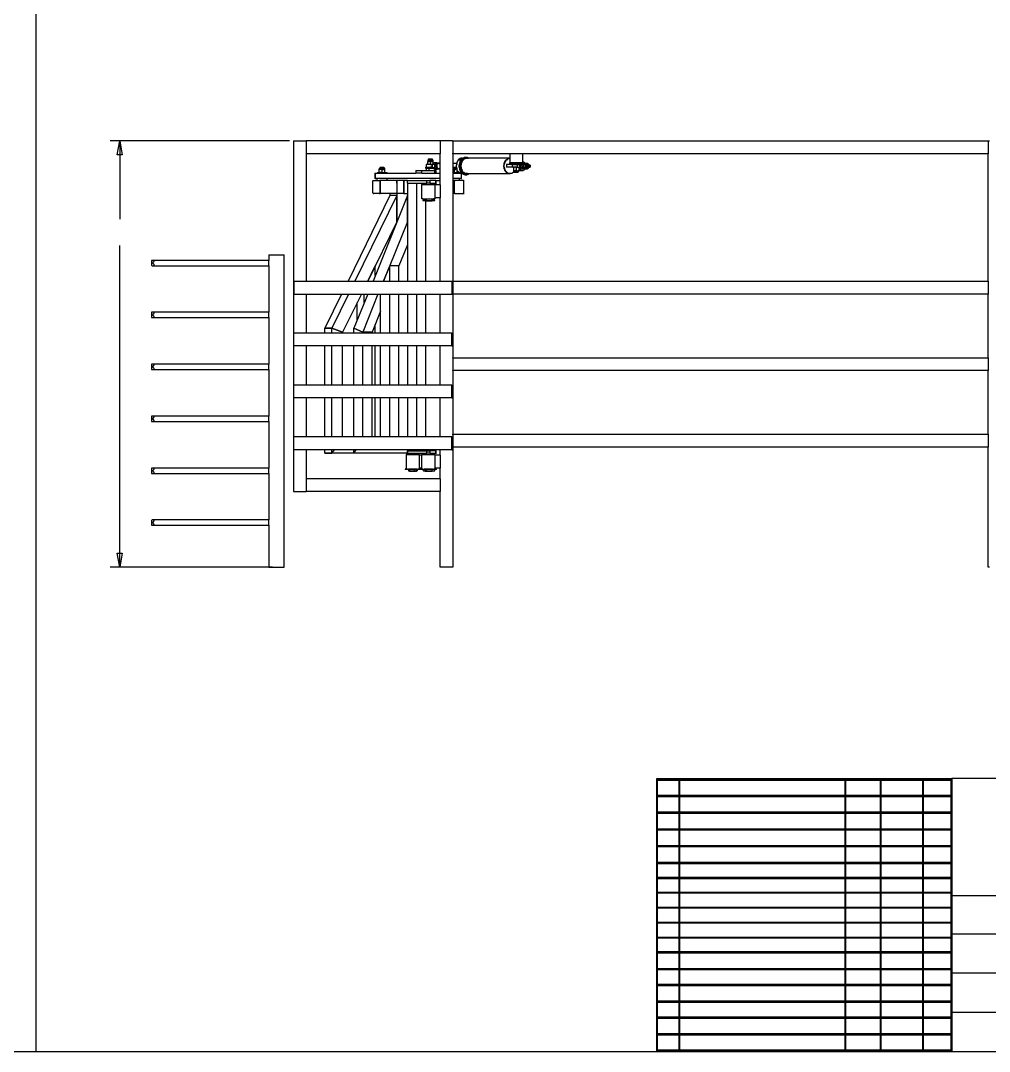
# Model space of a CAD drawing. Extents: x 41 to 1544, y 35 to 1189.
# Drawn here: x 785.4 to 1219.7, y 35 to 497.3 of the extents above; entities that cross this region are included whole.
import ezdxf

# ---------------------------------------------------------------- set-up
doc = ezdxf.new("R2010")
doc.units = 0
doc.layers.add('2345-64C-02_Sort_layout', color=7, linetype='CONTINUOUS')

msp = doc.modelspace()

# ---------------------------------------------------------------- linework, layer by layer
at = {"layer": '2345-64C-02_Sort_layout', "color": 7}
for points in [[(792.24, 1188.72), (792.24, 35.04)], [(906, 443.28), (825.6, 443.28)], [(829.92, 443.28), (830.88, 437.04), (828.72, 437.04), (829.92, 443.28)], [(829.92, 443.28), (829.92, 408.24)], [(907.68, 443.28), (907.68, 286.08)], [(907.68, 443.28), (913.44, 443.28), (913.44, 380.4)], [(973.44, 443.28), (913.44, 443.28)], [(973.44, 443.28), (973.44, 437.52), (913.44, 437.52)], [(973.44, 443.28), (973.68, 443.28)], [(978.96, 443.28), (973.68, 443.28)], [(978.96, 443.28), (979.2, 443.28)], [(979.2, 443.04), (979.2, 443.28), (1219.2, 443.28), (1219.2, 443.04)], [(979.2, 443.04), (979.2, 437.76)], [(1219.2, 443.28), (1219.6799, 443.28)], [(1219.2, 443.04), (1219.2, 437.76)], [(968.16, 434.64), (967.92, 434.64), (967.92, 434.16)], [(968.16, 435.12), (968.16, 434.64)], [(968.4, 435.12), (968.16, 435.12)], [(970.08, 435.12), (968.16, 435.12)], [(970.08, 434.64), (968.16, 434.64)], [(968.4, 435.12), (969.84, 435.12)], [(970.08, 435.12), (969.84, 435.12)], [(970.08, 434.64), (970.08, 435.12)], [(970.32, 434.16), (970.32, 434.64), (970.08, 434.64)], [(973.44, 423.6), (973.44, 437.52)], [(1004.64, 437.52), (979.2, 437.52), (979.2, 437.76)], [(979.2, 437.52), (979.2, 380.4)], [(983.28, 435.6), (982.8, 435.6), (982.56, 435.36), (982.32, 435.36), (982.08, 435.12), (981.84, 435.12), (981.6, 434.88), (981.6, 434.64), (981.12, 434.16), (981.12, 433.92), (980.88, 433.44), (980.88, 432.96), (980.64, 432.48), (980.64, 431.52), (980.88, 431.28), (980.88, 431.04)], [(983.28, 434.4), (982.8, 434.4), (982.56, 434.64), (982.8, 434.64), (982.56, 434.64), (982.56, 434.88), (982.32, 434.88), (982.56, 434.88), (982.56, 435.12)], [(982.56, 434.88), (982.32, 434.88)], [(982.56, 434.4), (982.32, 434.88)], [(982.56, 434.64), (982.32, 434.64), (982.32, 434.88)], [(982.32, 434.88), (982.56, 434.88)], [(986.4, 428.64), (986.4, 428.4), (985.92, 428.4), (985.68, 428.16), (985.2, 428.16), (984.96, 428.4), (984.48, 428.4), (983.28, 429.6), (983.28, 429.84), (983.04, 430.08), (983.04, 430.32), (982.8, 430.56), (982.8, 431.28), (982.56, 431.76), (982.56, 432.48), (982.8, 432.72), (982.8, 433.44), (983.04, 433.68), (983.04, 433.92), (983.28, 434.4), (983.28, 434.64), (984, 435.36), (984.24, 435.36), (984.48, 435.6), (984.72, 435.6), (984.96, 435.84), (985.44, 435.84), (985.2, 435.84), (984.96, 435.6), (984.48, 435.6), (983.7599, 434.88), (983.52, 434.88), (983.52, 434.4), (983.04, 433.92), (983.04, 433.68), (982.8, 433.44), (982.8, 431.04), (983.04, 430.56), (983.04, 430.32), (983.28, 430.08), (983.28, 429.6), (984, 428.88), (984, 428.88), (984.24, 428.64), (984.48, 428.64), (984.72, 428.4), (986.16, 428.4), (986.4, 428.64)], [(983.04, 435.36), (982.8, 435.36), (982.8, 435.12), (982.56, 435.12)], [(985.68, 428.64), (984.48, 428.64), (984.48, 428.88), (984.24, 429.12), (984, 429.12), (983.52, 429.6), (983.52, 429.84), (983.28, 430.08), (983.28, 430.56), (983.04, 430.8), (983.04, 431.52), (982.8, 431.76), (982.8, 432.48), (983.04, 432.72), (983.04, 433.44), (983.28, 433.68), (983.28, 433.92), (983.52, 434.4), (983.7599, 434.64), (983.7599, 434.88), (984, 434.88), (984.48, 435.36), (984.72, 435.36), (984.96, 435.6), (985.44, 435.6)], [(983.04, 435.36), (983.28, 435.36), (983.28, 435.12), (983.28, 434.88), (983.04, 434.88), (982.8, 434.64)], [(982.8, 434.64), (983.04, 434.64), (983.04, 434.88)], [(983.28, 435.36), (983.04, 435.36)], [(983.04, 434.88), (983.28, 435.12), (983.28, 435.12), (983.52, 435.12)], [(983.28, 434.4), (983.04, 434.88)], [(984.72, 435.84), (984.24, 435.84), (984, 435.6), (983.7599, 435.6), (983.52, 435.36), (983.28, 435.36)], [(983.52, 435.6), (983.28, 435.6)], [(983.28, 435.36), (983.28, 435.36), (983.52, 435.12)], [(983.28, 435.36), (983.28, 435.36)], [(983.52, 434.88), (983.28, 434.4)], [(983.52, 434.88), (983.52, 435.12)], [(985.44, 435.84), (984.72, 435.84)], [(1004.64, 435.6), (985.2, 435.6)], [(985.44, 435.84), (985.92, 435.84), (986.16, 435.6), (986.4, 435.6)], [(986.4, 435.6), (986.16, 435.6), (985.92, 435.6), (985.68, 435.84), (985.44, 435.84)], [(985.44, 435.6), (985.68, 435.6)], [(1004.64, 428.64), (1003.68, 428.64), (1003.68, 428.88), (1003.44, 429.12), (1003.2, 429.12), (1002.72, 429.6), (1002.72, 429.84), (1002.48, 430.08), (1002.48, 430.56), (1002.24, 430.8), (1002.24, 431.52), (1002, 431.76), (1002, 432.24), (1002.24, 432.48), (1002.24, 433.44), (1002.48, 433.68), (1002.48, 433.92), (1002.72, 434.4), (1002.96, 434.64), (1002.96, 434.88), (1003.2, 434.88), (1003.44, 435.12), (1003.68, 435.36), (1004.16, 435.36), (1004.4, 435.6), (1004.64, 435.6)], [(1004.64, 428.64), (1003.68, 428.64), (1003.68, 428.88), (1003.44, 429.12), (1003.2, 429.12), (1002.72, 429.6), (1002.72, 429.84), (1002.48, 430.08), (1002.48, 430.56), (1002.24, 430.8), (1002.24, 431.52), (1002, 431.76), (1002, 432.24), (1002.24, 432.48), (1002.24, 433.44), (1002.48, 433.68), (1002.48, 433.92), (1002.72, 434.4), (1002.96, 434.64), (1002.96, 434.88), (1003.2, 434.88), (1003.44, 435.12), (1003.68, 435.36), (1004.16, 435.36), (1004.4, 435.6), (1004.64, 435.6)], [(1006.56, 429.6), (1006.56, 429.36), (1006.32, 429.12), (1006.08, 429.12), (1005.6, 428.64), (1003.92, 428.64), (1002.72, 429.84), (1002.72, 430.08), (1002.48, 430.56), (1002.48, 431.04), (1002.24, 431.52), (1002.24, 432.72), (1002.48, 433.2), (1002.48, 433.68), (1002.72, 433.92), (1002.96, 434.4), (1002.96, 434.64), (1003.2, 434.88), (1003.44, 434.88), (1003.92, 435.36), (1004.4, 435.36), (1004.64, 435.6)], [(1004.64, 437.52), (1004.64, 433.44)], [(1010.4, 437.52), (1004.64, 437.52)], [(1010.4, 437.52), (1010.4, 433.44), (1004.64, 433.44)], [(1219.2, 437.52), (1010.4, 437.52)], [(1219.2, 437.76), (1219.2, 437.52)], [(1219.2, 380.4), (1219.2, 437.52)], [(946.56, 431.04), (946.32, 431.04), (946.08, 430.8)], [(946.8, 430.8), (946.56, 430.56), (946.08, 430.56)], [(946.08, 430.8), (946.8, 430.8)], [(946.08, 430.56), (946.08, 430.56), (946.08, 430.8)], [(947.52, 429.36), (947.28, 429.12), (946.8, 429.12), (946.56, 429.12), (946.08, 429.36), (946.08, 430.56)], [(946.8, 431.52), (946.56, 431.28)], [(946.56, 431.28), (946.56, 431.04)], [(946.8, 431.28), (946.56, 431.28)], [(948.24, 431.04), (946.56, 431.04)], [(946.8, 431.52), (948.24, 431.52)], [(948.24, 431.28), (946.8, 431.28)], [(947.52, 430.56), (947.28, 430.56), (946.8, 430.56), (946.8, 430.8)], [(948, 430.8), (946.8, 430.8)], [(947.52, 429.36), (947.52, 430.56), (947.7599, 430.56), (948, 430.56), (948, 430.8)], [(948, 430.8), (948.48, 430.56), (948.72, 430.56)], [(948.72, 430.8), (948, 430.8)], [(948.24, 431.28), (948.24, 431.52)], [(948.24, 431.04), (948.24, 431.28)], [(948.72, 430.8), (948.72, 431.04), (948.24, 431.04)], [(948.72, 430.56), (948.72, 430.8)], [(948.72, 429.36), (948.72, 430.56)], [(962.64, 430.08), (962.64, 428.88)], [(962.64, 430.08), (965.28, 430.08)], [(965.28, 428.88), (965.28, 430.08), (971.04, 430.08)], [(966.96, 431.52), (966.96, 431.04)], [(966.96, 431.52), (969.12, 431.52)], [(966.96, 431.04), (970.32, 431.04)], [(967.2, 432.72), (967.2, 431.52)], [(969.84, 432.72), (967.2, 432.72)], [(967.2, 432.72), (967.2, 432.72)], [(967.2, 431.04), (967.2, 430.08)], [(968.4, 434.16), (968.16, 434.16), (967.92, 433.92)], [(967.92, 434.16), (968.4, 434.16)], [(967.92, 433.92), (967.92, 434.16)], [(969.12, 432.72), (968.88, 432.72), (968.64, 432.72), (968.4, 432.72), (968.16, 432.72), (967.92, 432.72), (967.92, 433.92)], [(969.12, 433.92), (968.88, 434.16), (968.64, 434.16), (968.4, 434.16)], [(969.84, 434.16), (968.4, 434.16)], [(968.4, 431.04), (968.4, 430.08)], [(969.12, 432.72), (969.12, 433.92), (969.36, 434.16), (969.6, 434.16), (969.84, 434.16)], [(969.12, 432.72), (969.36, 432.72), (969.6, 432.72), (969.84, 432.72)], [(969.84, 431.52), (969.12, 431.52)], [(969.84, 434.16), (970.08, 434.16), (970.32, 433.92)], [(970.32, 434.16), (969.84, 434.16)], [(969.84, 431.52), (969.84, 432.72)], [(969.84, 432.72), (970.08, 432.72)], [(969.84, 432.72), (970.08, 432.72)], [(969.84, 431.52), (970.08, 431.52)], [(971.28, 433.2), (971.28, 432.96), (970.8, 432.72), (970.08, 432.72)], [(970.56, 433.2), (970.32, 432.96), (970.08, 432.72)], [(970.08, 432), (970.08, 432), (970.08, 432.24), (970.08, 432.72)], [(970.08, 431.28), (970.08, 431.52), (970.08, 431.76), (970.08, 432)], [(970.56, 430.8), (970.32, 431.04), (970.08, 431.28)], [(970.8, 431.28), (970.08, 431.28)], [(970.32, 433.92), (970.32, 434.16)], [(970.32, 433.2), (970.32, 433.92)], [(971.04, 433.44), (970.8, 433.44), (970.56, 433.2)], [(971.76, 430.56), (971.04, 430.56), (970.8, 430.8), (970.56, 430.8)], [(971.04, 432), (971.04, 432.24), (971.04, 432.72), (970.8, 432.72)], [(970.8, 431.28), (971.04, 431.52), (971.04, 431.76), (971.04, 432)], [(971.28, 431.04), (971.28, 431.04), (970.8, 431.28)], [(971.76, 433.44), (971.04, 433.44)], [(971.04, 432.48), (971.28, 432.72), (971.28, 432.96)], [(971.52, 432), (971.04, 432), (971.04, 432.24), (971.04, 432.72), (971.28, 432.72)], [(971.28, 431.04), (971.28, 431.28), (971.04, 431.52), (971.04, 432)], [(971.04, 432), (971.04, 431.76), (971.04, 431.52), (971.28, 431.28)], [(971.04, 430.56), (971.04, 430.08)], [(971.04, 428.88), (971.04, 430.08)], [(971.04, 430.08), (971.52, 430.08)], [(971.28, 432.72), (971.28, 432.96), (971.52, 433.44)], [(971.28, 431.28), (971.28, 431.04), (971.52, 430.8)], [(972, 433.44), (971.52, 433.44)], [(971.52, 432), (971.7599, 432.24), (971.7599, 432.72), (972, 432.72)], [(971.52, 432), (971.7599, 431.76), (971.7599, 431.52), (972, 431.28)], [(972, 431.28), (972, 431.04), (972, 430.8), (971.52, 430.8)], [(971.52, 430.08), (971.52, 428.88)], [(971.76, 433.44), (971.7599, 433.44)], [(972, 431.28), (971.7599, 431.52), (971.7599, 432.48), (972, 432.72)], [(971.76, 430.56), (971.7599, 430.8)], [(971.76, 433.44), (972.24, 433.44)], [(971.76, 430.56), (972.24, 430.8)], [(972, 432.72), (972, 432.96), (972, 433.44)], [(972, 432.72), (972, 432.96), (972.24, 433.2), (972.48, 433.2), (972.48, 433.44), (972.72, 433.44), (972.96, 433.2), (973.2, 433.2)], [(972, 433.44), (972.24, 433.44), (972.48, 433.44), (972.72, 433.44)], [(972.96, 433.2), (972.96, 433.2), (972.72, 433.2), (972.48, 433.2), (972, 432.72), (972, 431.52), (972.24, 431.28), (972.24, 431.04), (972.48, 431.04), (972.72, 430.8)], [(973.2, 430.8), (972.96, 430.8), (972.72, 430.8), (972.24, 430.8), (972.24, 431.04), (972, 431.04), (972, 431.28)], [(972, 430.8), (972.24, 430.8), (972.48, 430.8), (972.72, 430.8)], [(972.72, 433.44), (972.96, 433.44), (973.2, 433.44)], [(972.72, 433.2), (973.2, 433.2)], [(973.2, 430.8), (972.72, 430.8), (972.96, 430.8)], [(972.72, 430.8), (972.96, 430.8), (973.2, 430.8)], [(973.2, 433.2), (973.2, 433.44)], [(973.44, 433.2), (973.2, 433.2)], [(973.2, 430.8), (973.44, 430.8)], [(973.2, 430.8), (973.44, 430.8)], [(980.88, 433.2), (979.2, 433.2)], [(979.2, 431.52), (980.64, 431.52)], [(980.64, 431.28), (979.2, 431.28)], [(980.64, 431.04), (979.2, 431.04)], [(980.64, 430.8), (979.2, 430.8)], [(979.92, 430.56), (979.68, 430.56), (979.2, 430.56)], [(979.92, 429.36), (979.92, 430.56), (980.16, 430.56), (980.4, 430.56), (980.64, 430.8)], [(980.64, 431.04), (980.64, 431.28), (980.64, 431.52)], [(981.12, 430.8), (981.12, 431.04), (980.64, 431.04)], [(980.64, 430.8), (980.88, 430.56), (981.12, 430.56)], [(981.12, 430.8), (980.64, 430.8)], [(981.12, 430.56), (981.12, 430.8)], [(981.12, 429.36), (981.12, 430.56)], [(981.12, 430.08), (981.6, 429.6), (981.6, 429.36), (981.84, 429.12)], [(982.56, 434.4), (982.32, 433.92), (982.32, 433.68), (982.08, 433.44), (982.08, 432.72), (981.84, 432.48), (981.84, 431.76), (982.08, 431.28), (982.08, 430.56), (982.32, 430.32), (982.32, 430.08), (982.56, 429.84), (982.56, 429.6)], [(982.56, 434.4), (982.8, 434.4)], [(1003.2, 432.72), (1003.2, 431.52)], [(1005.84, 432.72), (1003.2, 432.72)], [(1005.84, 431.52), (1003.2, 431.52)], [(1004.64, 432.96), (1004.64, 433.44)], [(1010.4, 433.44), (1004.64, 433.44)], [(1010.4, 432.96), (1004.64, 432.96)], [(1005.36, 432.96), (1005.36, 432.72)], [(1005.84, 431.52), (1005.84, 432.72), (1006.08, 432.72)], [(1008, 431.52), (1005.84, 431.52)], [(1006.08, 432.72), (1009.68, 432.72)], [(1006.8, 431.52), (1006.56, 431.52), (1006.32, 431.28)], [(1006.32, 431.28), (1006.32, 431.52)], [(1006.32, 431.28), (1006.32, 430.08)], [(1006.8, 429.84), (1006.56, 430.08), (1006.32, 430.08)], [(1006.32, 430.08), (1006.32, 429.84)], [(1007.52, 431.28), (1007.28, 431.28), (1007.04, 431.52), (1006.8, 431.52)], [(1007.52, 431.28), (1007.52, 430.08), (1007.28, 430.08), (1007.04, 429.84), (1006.8, 429.84)], [(1007.52, 431.28), (1007.7599, 431.28), (1008, 431.52), (1008.24, 431.52)], [(1007.52, 430.08), (1007.7599, 430.08), (1008, 429.84), (1008.24, 429.84)], [(1008, 432.72), (1008, 431.52)], [(1008, 431.52), (1009.2, 431.52)], [(1008.24, 431.52), (1008.48, 431.52), (1008.72, 431.28), (1008.72, 430.08)], [(1008.24, 429.84), (1008.48, 430.08), (1008.72, 430.08)], [(1008.72, 431.52), (1008.96, 431.52)], [(1008.72, 431.28), (1008.72, 431.52)], [(1008.72, 431.04), (1008.96, 431.04)], [(1008.72, 430.56), (1009.68, 430.56)], [(1008.72, 430.08), (1009.68, 430.08)], [(1008.72, 430.08), (1008.72, 429.84)], [(1009.44, 431.76), (1009.44, 431.52), (1009.2, 431.52), (1009.2, 431.28), (1008.96, 431.28), (1008.96, 431.04)], [(1008.96, 431.04), (1009.2, 431.04)], [(1009.2, 431.52), (1009.2, 432.72)], [(1009.2, 432.72), (1009.2, 431.52), (1009.44, 431.52)], [(1009.2, 432.72), (1009.44, 432.48), (1009.44, 432.24)], [(1010.16, 431.04), (1009.2, 431.04)], [(1009.2, 431.04), (1009.44, 430.8), (1009.44, 430.56), (1009.68, 430.56)], [(1009.44, 430.08), (1009.2, 430.08)], [(1009.44, 431.76), (1009.44, 432.24)], [(1009.68, 430.56), (1009.44, 430.56), (1009.68, 430.32), (1009.68, 430.08), (1009.92, 430.08), (1009.92, 430.32)], [(1009.44, 430.08), (1010.4, 430.08)], [(1009.68, 432.72), (1009.68, 432.96)], [(1009.92, 430.32), (1010.16, 430.32), (1010.4, 430.08), (1010.64, 430.08), (1010.88, 430.32), (1011.12, 430.32), (1011.12, 430.56), (1011.36, 430.56), (1011.36, 430.8), (1011.6, 430.8)], [(1011.36, 433.2), (1010.64, 432.72), (1010.16, 432.72)], [(1010.16, 432.72), (1010.16, 432.96)], [(1010.16, 432.24), (1010.16, 432.72)], [(1010.16, 432.24), (1010.16, 431.76)], [(1010.16, 431.52), (1010.16, 431.76)], [(1010.16, 431.04), (1010.16, 431.52)], [(1010.16, 431.52), (1010.64, 431.52)], [(1011.36, 430.8), (1010.4, 430.8), (1010.16, 431.04)], [(1010.4, 433.92), (1010.88, 433.92), (1011.36, 433.44), (1011.36, 433.2), (1011.6, 433.2)], [(1010.4, 432.96), (1010.4, 433.44)], [(1011.36, 433.2), (1010.4, 433.2)], [(1010.64, 432.72), (1010.64, 431.52)], [(1010.64, 431.52), (1011.36, 430.8)], [(1011.84, 433.2), (1011.36, 433.2), (1011.12, 432.96), (1011.12, 432.72), (1010.88, 432.48), (1010.88, 431.52), (1011.12, 431.52), (1011.12, 431.04), (1011.36, 431.04), (1011.6, 430.8), (1011.84, 430.8)], [(1011.36, 433.2), (1011.6, 433.2)], [(1011.36, 430.8), (1011.36, 431.04)], [(1013.04, 432.96), (1012.8, 433.2), (1012.08, 433.2), (1012.08, 432.96), (1011.84, 432.96), (1011.84, 432.72), (1011.6, 432.48), (1011.6, 431.52), (1011.84, 431.52), (1011.84, 431.28), (1012.08, 431.04), (1012.32, 431.04), (1012.32, 430.8), (1012.56, 430.8), (1012.8, 431.04), (1013.04, 431.04), (1013.04, 431.28)], [(1012.56, 433.2), (1011.84, 433.2)], [(1012.08, 432.96), (1011.84, 432)], [(1011.84, 432), (1012.08, 431.28)], [(1012.08, 432), (1011.84, 432)], [(1011.84, 430.8), (1012.56, 430.8)], [(1012.32, 432.96), (1012.08, 432)], [(1012.32, 432.96), (1012.08, 432.96)], [(1012.8, 432.72), (1012.32, 432.72), (1012.32, 432.48), (1012.08, 432.24), (1012.08, 431.76), (1012.32, 431.76), (1012.32, 431.52), (1012.56, 431.28), (1012.8, 431.28)], [(1012.08, 432), (1012.32, 431.28)], [(1012.32, 431.28), (1012.08, 431.28)], [(1012.32, 432.96), (1013.04, 432.96)], [(1013.28, 432.48), (1013.28, 432.72), (1012.56, 432.72), (1012.56, 432.48), (1012.32, 432.24), (1012.32, 431.76), (1012.56, 431.76), (1012.56, 431.52), (1012.8, 431.28), (1013.28, 431.28), (1013.28, 431.52)], [(1013.28, 431.28), (1013.04, 431.28), (1012.32, 431.28)], [(1013.04, 432.72), (1012.8, 432.72)], [(1013.04, 431.76), (1012.8, 431.76), (1012.8, 432.48), (1013.04, 432.48)], [(1012.8, 431.28), (1013.04, 431.28)], [(1013.28, 432.72), (1013.04, 432.96)], [(1013.04, 432.48), (1013.28, 432.48)], [(1013.52, 432.48), (1013.04, 432.48), (1013.04, 431.76), (1013.28, 431.52), (1013.52, 431.52)], [(1013.04, 431.76), (1013.28, 431.76)], [(1014, 431.76), (1014, 432.24), (1013.7599, 432.48), (1013.28, 432.48), (1013.28, 431.76), (1013.52, 431.52), (1013.7599, 431.52), (1013.7599, 431.76), (1014, 431.76)], [(1013.52, 432.48), (1013.76, 432.48)], [(1013.52, 431.52), (1013.76, 431.52)], [(943.44, 425.52), (943.2, 425.28)], [(943.2, 425.28), (943.2, 420)], [(943.44, 425.52), (946.32, 425.52)], [(943.44, 425.52), (943.68, 425.52)], [(943.44, 425.52), (943.68, 425.52)], [(944.4, 428.88), (944.4, 428.64), (944.16, 428.64)], [(944.16, 428.64), (944.16, 426.72)], [(944.16, 426.72), (944.4, 426.48)], [(944.4, 428.64), (944.4, 428.88), (944.64, 428.88)], [(944.4, 428.88), (944.4, 428.64)], [(944.4, 428.88), (945.36, 428.88)], [(944.4, 428.88), (944.64, 428.88)], [(945.12, 426.48), (944.64, 426.48), (944.4, 426.48), (944.4, 426.72), (944.4, 428.64)], [(944.4, 428.64), (944.4, 426.72)], [(944.4, 426.72), (944.4, 426.48)], [(945.12, 426.48), (944.4, 426.48), (944.64, 426.48)], [(944.64, 428.88), (945.36, 428.88)], [(945.12, 426.48), (945.12, 425.52)], [(945.36, 426.48), (945.12, 426.48)], [(945.36, 429.12), (945.36, 428.88)], [(945.36, 429.12), (949.68, 429.12)], [(945.36, 428.88), (949.68, 428.88)], [(949.68, 426.48), (945.36, 426.48)], [(946.08, 429.36), (946.08, 429.12)], [(946.08, 428.88), (962.64, 428.88)], [(973.44, 426.48), (946.08, 426.48)], [(946.56, 425.28), (946.32, 425.52)], [(946.32, 425.52), (946.56, 425.52)], [(946.32, 425.52), (946.56, 425.52), (946.56, 425.28)], [(946.56, 425.52), (946.32, 425.52)], [(957.12, 425.52), (954, 425.52), (946.56, 425.52)], [(946.56, 425.52), (946.56, 419.76)], [(946.56, 420), (946.56, 425.28)], [(946.56, 420), (946.56, 425.28)], [(947.52, 429.36), (947.7599, 429.12), (948, 429.12)], [(948, 429.12), (948.48, 429.12), (948.72, 429.36)], [(948.72, 429.36), (948.72, 429.12)], [(949.68, 428.88), (949.68, 429.12)], [(949.68, 425.52), (949.68, 426.48)], [(954, 424.32), (954, 425.52)], [(954, 425.52), (954, 419.76)], [(954, 425.52), (954, 419.76)], [(957.36, 425.52), (957.12, 425.52), (957.12, 425.28)], [(957.12, 425.28), (957.12, 425.52), (957.36, 425.52)], [(957.12, 425.52), (957.12, 419.76)], [(957.12, 425.52), (957.36, 425.52)], [(957.12, 420), (957.12, 425.28)], [(957.12, 420), (957.12, 425.28)], [(958.8, 425.52), (957.36, 425.52)], [(957.36, 425.52), (957.6, 425.52)], [(958.8, 424.32), (958.8, 425.52), (967.44, 425.52)], [(965.28, 428.88), (962.64, 428.88)], [(965.28, 428.88), (971.04, 428.88)], [(965.52, 428.88), (973.44, 428.88)], [(967.44, 424.32), (967.44, 425.52)], [(967.44, 425.52), (968.88, 425.52)], [(968.88, 425.52), (968.88, 424.32)], [(971.52, 424.32), (971.52, 425.52), (968.88, 425.52)], [(971.52, 425.52), (971.52, 424.32)], [(971.52, 425.52), (971.76, 425.52)], [(971.52, 425.52), (973.44, 425.52)], [(979.92, 429.36), (979.68, 429.12), (979.2, 429.12)], [(979.2, 429.12), (982.08, 429.12)], [(979.2, 428.88), (982.8, 428.88)], [(982.8, 426.48), (979.2, 426.48)], [(979.92, 425.52), (979.2, 425.52)], [(979.92, 429.36), (980.16, 429.12), (980.4, 429.12), (980.64, 429.12)], [(980.16, 425.52), (979.92, 425.52), (979.92, 425.28)], [(980.16, 419.76), (979.92, 419.76), (979.92, 420), (979.92, 425.28), (979.92, 425.52), (980.16, 425.52)], [(979.92, 419.76), (979.92, 425.52)], [(980.16, 425.52), (979.92, 425.52)], [(979.92, 420), (979.92, 425.28)], [(983.76, 425.52), (980.16, 425.52)], [(980.64, 429.12), (980.88, 429.12), (981.12, 429.36)], [(981.12, 429.36), (981.12, 429.12)], [(982.08, 428.88), (982.08, 429.12)], [(982.08, 428.88), (982.08, 428.88), (982.32, 428.88)], [(982.08, 425.52), (982.08, 426.48)], [(982.56, 429.6), (982.32, 429.36)], [(982.8, 428.88), (982.56, 428.88), (982.56, 429.12), (982.32, 429.12), (982.32, 429.36), (982.56, 429.36)], [(982.56, 429.36), (982.32, 429.36)], [(982.32, 429.36), (982.32, 429.12)], [(982.32, 429.12), (982.56, 429.12)], [(982.8, 429.84), (982.56, 429.6)], [(982.56, 429.6), (982.8, 429.84)], [(982.56, 429.6), (982.8, 429.36)], [(982.56, 429.6), (982.56, 429.36)], [(982.56, 429.36), (982.8, 429.36), (983.04, 429.36), (983.04, 429.12), (983.28, 429.12)], [(983.28, 429.6), (982.8, 429.84)], [(982.8, 429.36), (983.04, 429.36)], [(983.04, 428.64), (983.04, 428.88), (982.8, 428.88)], [(982.8, 426.48), (983.04, 426.48), (983.04, 426.72)], [(983.28, 429.6), (983.04, 429.36)], [(983.04, 429.36), (983.04, 429.12), (983.28, 429.12)], [(983.04, 426.72), (983.04, 428.64)], [(983.04, 428.64), (983.28, 428.64)], [(983.04, 428.64), (983.28, 428.64)], [(983.28, 428.64), (983.04, 428.64)], [(983.52, 429.12), (983.28, 429.6)], [(983.28, 428.64), (983.28, 429.12)], [(983.28, 429.12), (983.28, 429.12), (983.28, 428.88), (983.52, 428.88)], [(983.28, 428.64), (983.28, 428.88), (983.52, 428.88)], [(983.28, 428.88), (983.7599, 428.4), (984.24, 428.4), (984.48, 428.16), (984.72, 428.16)], [(983.28, 428.64), (983.52, 428.64)], [(983.28, 428.64), (983.28, 428.64)], [(983.52, 429.12), (983.52, 428.88)], [(984, 425.28), (984, 425.52), (983.7599, 425.52)], [(984, 425.52), (983.76, 425.52)], [(984, 425.52), (984.24, 425.52)], [(984, 425.28), (984, 420)], [(984.72, 428.16), (985.44, 428.16)], [(985.2, 428.64), (1004.64, 428.64)], [(1004.64, 428.64), (1004.88, 428.64)], [(1006.32, 429.84), (1006.32, 429.6), (1006.56, 429.6), (1006.56, 429.36)], [(1006.32, 429.84), (1006.8, 429.84)], [(1006.56, 429.36), (1006.8, 429.36)], [(1006.56, 429.36), (1008.48, 429.36)], [(1006.8, 429.84), (1008.24, 429.84)], [(1007.52, 429.36), (1006.8, 429.36)], [(1008.24, 429.36), (1007.52, 429.36)], [(1008.72, 429.84), (1008.24, 429.84)], [(1008.24, 429.36), (1008.48, 429.36)], [(1008.48, 429.36), (1008.48, 429.6), (1008.72, 429.6), (1008.72, 429.84)], [(954, 424.32), (954, 406.8)], [(958.8, 424.32), (967.44, 424.32)], [(958.8, 424.32), (958.8, 380.4)], [(958.8, 424.32), (962.88, 424.32), (962.88, 380.4)], [(965.28, 424.32), (965.28, 423.84)], [(965.76, 417.36), (965.28, 417.36), (965.28, 423.84), (965.7599, 423.84)], [(965.76, 423.84), (970.56, 423.84)], [(968.88, 424.32), (967.44, 424.32)], [(968.88, 424.32), (971.52, 424.32)], [(970.56, 423.84), (971.04, 423.84)], [(971.04, 423.84), (971.04, 424.32)], [(971.04, 424.08), (971.28, 424.08)], [(971.04, 423.84), (971.04, 423.6)], [(971.04, 423.6), (971.04, 417.84)], [(973.44, 423.6), (971.04, 423.6)], [(973.44, 423.6), (973.44, 417.84), (971.04, 417.84)], [(971.28, 423.6), (971.28, 424.08)], [(971.52, 424.32), (971.76, 424.32)], [(950.88, 418.8), (932.16, 380.4)], [(954, 418.8), (935.28, 380.4)], [(943.2, 420), (943.44, 420), (943.44, 419.76)], [(946.32, 419.76), (943.44, 419.76)], [(943.44, 419.76), (943.68, 419.76)], [(943.44, 419.76), (943.68, 419.76)], [(958.8, 407.04), (958.8, 418.8), (943.44, 380.4)], [(946.32, 419.76), (946.32, 420), (946.56, 420), (946.56, 419.76), (946.32, 419.76)], [(946.32, 419.76), (946.56, 419.76)], [(946.32, 419.76), (946.56, 419.76)], [(954, 419.76), (946.56, 419.76)], [(950.88, 419.76), (950.88, 418.8)], [(954, 418.8), (950.88, 418.8)], [(957.12, 419.76), (954, 419.76)], [(954, 407.04), (954, 418.8)], [(957.12, 420), (957.12, 419.76), (957.36, 419.76)], [(957.36, 419.76), (957.12, 419.76), (957.12, 420)], [(957.36, 419.76), (957.12, 419.76)], [(957.36, 419.76), (958.8, 419.76)], [(957.36, 419.76), (957.6, 419.76)], [(966.72, 417.12), (966, 417.12), (966, 416.88), (965.7599, 416.88), (965.7599, 416.64), (966, 416.64)], [(965.76, 417.36), (970.56, 417.36)], [(966, 416.64), (966.72, 416.64), (967.2, 416.64)], [(966.48, 417.12), (966.24, 417.12)], [(966.24, 416.64), (966.48, 416.64)], [(966.72, 417.12), (966.48, 417.12)], [(966.48, 417.12), (966.72, 417.12)], [(966.48, 416.64), (966.72, 416.64)], [(966.48, 416.64), (966.72, 416.64)], [(966.72, 417.36), (966.72, 417.12)], [(967.2, 417.12), (966.72, 417.12)], [(966.72, 417.12), (966.96, 417.12)], [(966.72, 416.64), (966.72, 416.4), (966.96, 416.4)], [(966.72, 416.64), (966.96, 416.64)], [(966.72, 416.4), (969.84, 416.4)], [(969.6, 416.4), (966.72, 416.4)], [(966.96, 417.12), (967.2, 417.12), (967.2, 416.88)], [(967.2, 416.88), (967.2, 416.64), (966.96, 416.64)], [(966.96, 416.4), (966.96, 380.4)], [(967.2, 417.12), (967.44, 417.12)], [(967.2, 416.64), (967.44, 416.64)], [(969.6, 416.4), (969.84, 416.4)], [(969.84, 416.4), (969.84, 417.36)], [(970.8, 417.12), (969.84, 417.12)], [(969.84, 416.64), (970.8, 416.64)], [(971.04, 417.84), (971.04, 417.36), (970.56, 417.36)], [(970.8, 416.64), (971.04, 416.64), (971.04, 416.88), (970.8, 417.12)], [(973.44, 380.4), (973.44, 417.84)], [(979.92, 419.76), (979.2, 419.76)], [(979.92, 420), (979.92, 419.76), (980.16, 419.76)], [(979.92, 419.76), (980.16, 419.76)], [(980.16, 419.76), (983.76, 419.76)], [(983.76, 419.76), (984, 419.76), (984, 420)], [(983.76, 419.76), (984, 419.76)], [(984, 419.76), (984.24, 419.76)], [(954, 407.04), (941.04, 380.4)], [(958.8, 407.04), (948, 380.4)], [(950.88, 400.56), (950.88, 398.88)], [(829.92, 252.24), (829.92, 396.48)], [(958.8, 396.72), (954.96, 387.36)], [(844.08, 387.6), (844.32, 387.36), (844.8, 387.36), (845.04, 387.36), (845.28, 387.6), (845.28, 387.84), (844.8, 388.32), (844.8, 388.56), (844.8, 388.8), (845.04, 389.04), (845.04, 389.28), (845.28, 389.28), (845.28, 389.76), (844.8, 389.76), (844.08, 389.76), (844.08, 389.52)], [(844.08, 389.52), (844.08, 387.6)], [(896.64, 389.76), (844.8, 389.76)], [(896.64, 392.16), (896.64, 389.76)], [(896.64, 392.16), (902.88, 392.16), (903.12, 392.16), (903.6, 392.16)], [(896.64, 387.36), (896.64, 389.76)], [(903.6, 252.24), (903.6, 392.16)], [(844.8, 387.36), (896.64, 387.36)], [(896.64, 387.36), (896.64, 366.48)], [(941.04, 380.4), (944.4, 387.36), (944.64, 387.36)], [(944.4, 383.04), (944.4, 387.36)], [(948, 380.4), (950.88, 387.36)], [(950.88, 380.4), (950.88, 387.36)], [(954.96, 387.36), (950.88, 387.36)], [(954.96, 380.4), (954.96, 387.36)], [(907.92, 380.4), (907.92, 374.64)], [(907.92, 380.4), (978.72, 380.4), (978.72, 374.64)], [(978.72, 380.4), (978.96, 380.4)], [(978.72, 374.64), (978.96, 374.64), (978.96, 380.4)], [(979.2, 380.16), (979.2, 380.4), (1219.2, 380.4), (1219.2, 380.16)], [(979.2, 380.16), (979.2, 374.88)], [(1219.2, 380.16), (1219.2, 374.88)], [(907.92, 374.64), (978.72, 374.64)], [(913.44, 374.64), (913.44, 357.12)], [(929.28, 374.64), (921.84, 359.28)], [(932.4, 374.64), (924.96, 359.28)], [(938.16, 374.64), (929.76, 357.6), (924.96, 359.28)], [(941.04, 374.64), (934.8, 359.28)], [(945.6, 374.64), (938.88, 357.6), (934.8, 359.28)], [(939.36, 370.8), (939.36, 374.64)], [(946.8, 357.12), (946.8, 374.64)], [(950.88, 357.12), (950.88, 374.64)], [(954.96, 357.12), (954.96, 374.64)], [(958.8, 374.64), (958.8, 357.12)], [(962.88, 374.64), (962.88, 357.12)], [(966.96, 374.64), (966.96, 357.12)], [(973.44, 357.12), (973.44, 374.64)], [(1219.2, 374.64), (979.2, 374.64), (979.2, 374.88)], [(979.2, 374.64), (979.2, 346.08)], [(1219.2, 374.88), (1219.2, 374.64)], [(1219.2, 346.08), (1219.2, 374.64)], [(936.24, 363.12), (936.24, 370.8)], [(844.08, 364.32), (844.08, 364.08), (844.8, 364.08), (845.04, 364.08), (845.28, 364.32), (845.28, 364.56), (844.8, 365.04), (844.8, 365.28), (844.8, 365.52), (845.04, 365.76), (845.04, 366), (845.28, 366), (845.28, 366.48), (844.8, 366.48), (844.08, 366.48), (844.08, 366.24)], [(844.08, 366.24), (844.08, 364.32)], [(896.64, 366.48), (844.8, 366.48)], [(896.64, 364.08), (896.64, 366.48)], [(946.8, 366.96), (942.96, 357.6)], [(844.8, 364.08), (896.64, 364.08)], [(896.64, 364.08), (896.64, 343.2)], [(944.4, 357.12), (944.4, 360.96)], [(978.72, 357.12), (907.92, 357.12)], [(978.72, 351.36), (907.92, 351.36), (907.92, 357.12)], [(921.84, 357.12), (921.84, 359.28), (924.96, 359.28)], [(924.96, 359.28), (921.84, 359.28)], [(924.96, 357.12), (924.96, 359.28), (929.76, 357.6)], [(929.76, 357.12), (929.76, 357.6)], [(934.8, 357.12), (934.8, 359.28), (938.88, 357.6)], [(938.88, 357.6), (942.96, 357.6)], [(938.88, 357.12), (938.88, 357.6)], [(942.96, 357.6), (938.88, 357.6)], [(942.96, 357.12), (942.96, 357.6)], [(978.72, 351.36), (978.72, 357.12)], [(978.72, 357.12), (978.96, 357.12)], [(978.72, 351.36), (978.96, 351.36), (978.96, 357.12)], [(913.44, 351.36), (913.44, 333.84)], [(921.84, 333.84), (921.84, 351.36)], [(924.96, 333.84), (924.96, 351.36)], [(929.76, 333.84), (929.76, 351.36)], [(934.8, 333.84), (934.8, 351.36)], [(938.88, 333.84), (938.88, 351.36)], [(942.96, 333.84), (942.96, 351.36)], [(944.4, 333.84), (944.4, 351.36)], [(946.8, 333.84), (946.8, 351.36)], [(950.88, 333.84), (950.88, 351.36)], [(954.96, 333.84), (954.96, 351.36)], [(958.8, 351.36), (958.8, 333.84)], [(962.88, 351.36), (962.88, 333.84)], [(966.96, 351.36), (966.96, 333.84)], [(973.44, 333.84), (973.44, 351.36)], [(844.08, 341.04), (844.08, 340.8), (844.8, 340.8), (845.28, 340.8), (845.28, 341.28), (844.8, 341.76), (844.8, 342), (844.8, 342.24), (845.04, 342.48), (845.04, 342.72), (845.28, 342.72), (845.28, 343.2), (844.8, 343.2), (844.08, 343.2), (844.08, 342.96)], [(844.08, 342.96), (844.08, 341.04)], [(896.64, 343.2), (844.8, 343.2)], [(896.64, 340.8), (896.64, 343.2)], [(979.2, 346.08), (1219.2, 346.08)], [(979.2, 345.84), (979.2, 346.08)], [(979.2, 345.84), (979.2, 340.56)], [(1219.2, 346.08), (1219.2, 345.84)], [(1219.2, 345.84), (1219.2, 340.56)], [(844.8, 340.8), (896.64, 340.8)], [(896.64, 340.8), (896.64, 319.92)], [(1219.2, 340.32), (979.2, 340.32), (979.2, 340.56)], [(979.2, 340.32), (979.2, 311.76)], [(1219.2, 340.56), (1219.2, 340.32)], [(1219.2, 311.76), (1219.2, 340.32)], [(978.72, 328.08), (907.92, 328.08), (907.92, 333.84)], [(978.72, 333.84), (907.92, 333.84)], [(978.72, 328.08), (978.72, 333.84)], [(978.72, 333.84), (978.96, 333.84)], [(978.72, 328.08), (978.96, 328.08), (978.96, 333.84)], [(913.44, 328.08), (913.44, 310.56)], [(921.84, 310.56), (921.84, 328.08)], [(924.96, 310.56), (924.96, 328.08)], [(929.76, 310.56), (929.76, 328.08)], [(934.8, 310.56), (934.8, 328.08)], [(938.88, 310.56), (938.88, 328.08)], [(942.96, 310.56), (942.96, 328.08)], [(944.4, 310.56), (944.4, 328.08)], [(946.8, 310.56), (946.8, 328.08)], [(950.88, 310.56), (950.88, 328.08)], [(954.96, 310.56), (954.96, 328.08)], [(958.8, 328.08), (958.8, 310.56)], [(962.88, 328.08), (962.88, 310.56)], [(966.96, 328.08), (966.96, 310.56)], [(973.44, 310.56), (973.44, 328.08)], [(844.08, 317.76), (844.08, 317.52), (844.8, 317.52), (845.28, 317.52), (845.28, 318), (844.8, 318.48), (844.8, 318.72), (844.8, 318.96), (845.04, 319.2), (845.04, 319.44), (845.28, 319.44), (845.28, 319.92), (844.8, 319.92), (844.08, 319.92), (844.08, 319.68)], [(844.08, 319.68), (844.08, 317.76)], [(896.64, 319.92), (844.8, 319.92)], [(896.64, 317.52), (896.64, 319.92)], [(844.8, 317.52), (896.64, 317.52)], [(896.64, 317.52), (896.64, 296.64)], [(978.72, 304.8), (907.92, 304.8), (907.92, 310.56)], [(978.72, 310.56), (907.92, 310.56)], [(978.72, 304.8), (978.72, 310.56)], [(978.72, 310.56), (978.96, 310.56)], [(978.72, 304.8), (978.96, 304.8), (978.96, 310.56)], [(979.2, 311.52), (979.2, 311.76), (1219.2, 311.76), (1219.2, 311.52)], [(979.2, 311.52), (979.2, 306.24)], [(1219.2, 311.52), (1219.2, 306.24)], [(1219.2, 306), (979.2, 306), (979.2, 306.24)], [(979.2, 306), (979.2, 252.24)], [(1219.2, 306.24), (1219.2, 306)], [(1219.2, 252.24), (1219.2, 306)], [(913.44, 304.8), (913.44, 286.08)], [(921.84, 303.36), (921.84, 304.8)], [(924.96, 303.36), (921.84, 303.36)], [(921.84, 303.36), (924.96, 303.36)], [(934.8, 303.36), (924.96, 303.36), (926.16, 304.8)], [(924.96, 303.36), (926.16, 304.8)], [(924.96, 303.36), (924.96, 304.8)], [(958.8, 304.8), (958.8, 303.36), (934.8, 303.36), (935.76, 304.8)], [(934.8, 303.36), (935.76, 304.8)], [(934.8, 303.36), (934.8, 304.8)], [(958.32, 303.36), (958.32, 302.64)], [(958.8, 296.16), (958.32, 296.16), (958.32, 302.64), (958.8, 302.64)], [(958.8, 304.8), (958.8, 304.32)], [(958.8, 303.36), (958.8, 304.32), (967.44, 304.32)], [(958.8, 304.32), (962.88, 304.32)], [(958.8, 303.36), (967.44, 303.36)], [(958.8, 302.64), (963.6, 302.64)], [(962.88, 304.8), (962.88, 304.32)], [(963.6, 302.64), (964.08, 302.64)], [(964.08, 302.64), (964.08, 303.36)], [(964.08, 302.64), (964.08, 302.4)], [(964.08, 302.64), (964.08, 302.64)], [(964.08, 302.4), (964.08, 296.64)], [(965.28, 302.4), (964.08, 302.4)], [(965.28, 303.36), (965.28, 302.64)], [(965.76, 296.16), (965.28, 296.16), (965.28, 302.64), (965.7599, 302.64)], [(965.76, 302.64), (970.56, 302.64)], [(966.96, 304.8), (966.96, 304.32)], [(967.44, 303.36), (967.44, 304.32)], [(967.44, 304.32), (968.88, 304.32)], [(968.88, 303.36), (967.44, 303.36)], [(968.88, 304.32), (968.88, 303.36)], [(971.52, 303.36), (971.52, 304.32), (968.88, 304.32)], [(968.88, 303.36), (971.52, 303.36)], [(970.56, 302.64), (971.04, 302.64)], [(971.04, 302.64), (971.04, 303.36)], [(971.04, 302.64), (971.04, 302.4)], [(971.04, 302.4), (971.04, 296.64)], [(973.44, 302.4), (971.04, 302.4)], [(973.44, 302.4), (973.44, 296.64), (971.04, 296.64)], [(971.52, 304.32), (971.52, 303.36)], [(971.52, 304.32), (971.76, 304.32)], [(971.52, 303.36), (971.76, 303.36)], [(973.44, 302.4), (973.44, 304.8)], [(844.08, 294.48), (844.08, 294.24), (844.8, 294.24), (845.28, 294.24), (845.28, 294.72), (845.04, 294.72), (845.04, 294.96), (844.8, 295.2), (844.8, 295.44), (844.8, 295.68), (845.28, 296.16), (845.28, 296.64), (844.8, 296.64), (844.08, 296.64), (844.08, 296.4)], [(844.08, 296.4), (844.08, 294.48)], [(896.64, 296.64), (844.8, 296.64)], [(896.64, 294.24), (896.64, 296.64)], [(957.84, 296.16), (957.84, 295.92)], [(958.32, 296.16), (957.84, 296.16)], [(961.2, 295.92), (957.84, 295.92)], [(958.8, 296.16), (959.28, 296.16)], [(961.2, 296.16), (959.28, 296.16)], [(959.52, 295.92), (959.28, 295.92), (959.28, 295.44), (959.52, 295.44)], [(959.76, 295.92), (959.52, 295.92)], [(959.52, 295.92), (959.76, 295.92)], [(959.76, 295.92), (959.52, 295.92)], [(959.52, 295.92), (959.52, 295.92)], [(959.76, 295.92), (959.76, 295.2)], [(963.12, 296.16), (961.2, 296.16)], [(964.8, 295.92), (961.2, 295.92)], [(963.12, 295.92), (961.92, 295.92)], [(962.16, 295.44), (961.92, 295.44), (961.92, 295.92), (962.16, 295.92)], [(961.92, 295.92), (962.16, 295.92)], [(962.64, 295.92), (962.88, 295.92)], [(963.12, 296.16), (963.6, 296.16)], [(963.12, 295.44), (963.12, 295.92), (963.12, 295.44)], [(964.08, 296.64), (964.08, 296.16), (963.6, 296.16)], [(965.28, 296.64), (964.08, 296.64)], [(964.8, 296.16), (964.08, 296.16)], [(964.8, 296.16), (964.8, 295.92)], [(965.28, 296.16), (964.8, 296.16)], [(968.16, 295.92), (964.8, 295.92)], [(966.72, 295.92), (966, 295.92), (965.7599, 295.68), (966, 295.44)], [(965.76, 296.16), (966.24, 296.16)], [(968.16, 296.16), (966.24, 296.16)], [(966.48, 295.92), (966.24, 295.92)], [(966.72, 295.92), (966.48, 295.92)], [(966.48, 295.92), (966.72, 295.92)], [(966.72, 295.92), (966.96, 295.92)], [(967.2, 295.92), (966.72, 295.92)], [(966.72, 295.92), (966.96, 295.92)], [(966.96, 295.92), (967.2, 295.92), (967.2, 295.68)], [(967.2, 295.92), (967.44, 295.92)], [(970.08, 296.16), (968.16, 296.16)], [(971.76, 295.92), (968.16, 295.92)], [(969.84, 295.2), (969.84, 295.92)], [(970.8, 295.92), (969.84, 295.92)], [(970.08, 296.16), (970.56, 296.16)], [(971.04, 296.64), (971.04, 296.16), (970.56, 296.16)], [(970.8, 295.44), (971.04, 295.44), (971.04, 295.92), (970.8, 295.92)], [(971.76, 296.16), (971.04, 296.16)], [(971.76, 295.92), (971.76, 296.16)], [(973.44, 291.84), (973.44, 296.64)], [(844.8, 294.24), (896.64, 294.24)], [(896.64, 294.24), (896.64, 273.36)], [(973.44, 291.84), (913.44, 291.84)], [(959.52, 295.44), (959.76, 295.44)], [(959.52, 295.44), (959.7599, 295.44)], [(959.52, 295.44), (959.7599, 295.44)], [(959.52, 295.44), (959.52, 295.44)], [(959.76, 295.2), (959.7599, 295.2), (960, 295.2), (959.7599, 295.2)], [(959.76, 295.2), (960, 295.2)], [(960, 295.2), (962.64, 295.2)], [(962.64, 295.2), (960, 295.2)], [(961.92, 295.44), (963.12, 295.44)], [(962.64, 295.2), (962.64, 295.44)], [(962.64, 295.2), (962.88, 295.2)], [(966, 295.44), (966.72, 295.44), (967.2, 295.44)], [(966.24, 295.44), (966.48, 295.44)], [(966.48, 295.44), (966.72, 295.44)], [(966.48, 295.44), (966.72, 295.44)], [(966.72, 295.44), (966.72, 295.2), (966.96, 295.2)], [(966.72, 295.44), (966.96, 295.44)], [(966.72, 295.2), (969.84, 295.2)], [(969.6, 295.2), (966.72, 295.2)], [(967.2, 295.68), (967.2, 295.44), (966.96, 295.44)], [(967.2, 295.44), (967.44, 295.44)], [(969.6, 295.2), (969.84, 295.2)], [(969.84, 295.44), (970.8, 295.44)], [(973.44, 291.84), (973.44, 286.08)], [(907.68, 286.08), (913.44, 286.08)], [(973.44, 286.08), (913.44, 286.08)], [(973.44, 252.24), (973.44, 286.08)], [(844.08, 271.2), (844.08, 270.96), (844.8, 270.96), (845.28, 270.96), (845.28, 271.44), (845.04, 271.44), (845.04, 271.68), (844.8, 271.92), (844.8, 272.16), (844.8, 272.4), (845.28, 272.88), (845.28, 273.12), (845.04, 273.36), (844.8, 273.36), (844.32, 273.36), (844.08, 273.12)], [(844.08, 273.12), (844.08, 271.2)], [(896.64, 273.36), (844.8, 273.36)], [(896.64, 270.96), (896.64, 273.36)], [(844.8, 270.96), (896.64, 270.96)], [(896.64, 270.96), (896.64, 252.24)], [(829.92, 252.24), (828.72, 258.48), (830.88, 258.48), (829.92, 252.24)], [(898.32, 252.24), (825.6, 252.24)], [(896.64, 252.24), (902.88, 252.24), (903.12, 252.24), (903.6, 252.24)], [(973.68, 252.24), (973.44, 252.24)], [(978.96, 252.24), (973.68, 252.24)], [(979.2, 252.24), (978.96, 252.24)], [(1219.6801, 252.24), (1219.2, 252.24)], [(1070.4, 156.72), (1202.88, 156.72), (1202.88, 157.2), (1070.4, 157.2), (1070.4, 156.72), (1070.4, 156.72)], [(1070.4, 157.2), (1070.4, 35.04), (1070.88, 35.04), (1070.88, 157.2), (1070.4, 157.2), (1070.4, 35.04), (1070.4, 35.04)], [(1070.88, 157.2), (1202.88, 157.2)], [(1070.88, 156.72), (1202.88, 156.72), (1202.88, 157.2), (1070.88, 157.2), (1070.88, 156.72), (1070.88, 156.72)], [(1543.6801, 157.44), (1202.88, 157.44)], [(1202.88, 157.44), (1202.88, 35.04)], [(1080.48, 156.72), (1080.48, 35.04), (1080.96, 35.04), (1080.96, 156.72), (1080.48, 156.72), (1080.48, 35.04), (1080.48, 35.04)], [(1154.88, 156.72), (1154.88, 35.04), (1155.36, 35.04), (1155.36, 156.72), (1154.88, 156.72), (1154.88, 35.04), (1154.88, 35.04)], [(1170.72, 156.72), (1170.72, 35.04), (1171.2, 35.04), (1171.2, 156.72), (1170.72, 156.72), (1170.72, 35.04), (1170.72, 35.04)], [(1189.6801, 156.72), (1189.6801, 35.04), (1190.1601, 35.04), (1190.1601, 156.72), (1189.6801, 156.72), (1189.6801, 35.04), (1189.6801, 35.04)], [(1202.4, 156.72), (1202.4, 35.04), (1202.88, 35.04), (1202.88, 156.72), (1202.4, 156.72), (1202.4, 35.04), (1202.4, 35.04)], [(1070.88, 149.76), (1202.88, 149.76)], [(1070.88, 149.28), (1202.88, 149.28), (1202.88, 149.76), (1070.88, 149.76), (1070.88, 149.28), (1070.88, 149.28)], [(1070.88, 142.32), (1202.88, 142.32)], [(1070.88, 141.84), (1202.88, 141.84), (1202.88, 142.32), (1070.88, 142.32), (1070.88, 141.84), (1070.88, 141.84)], [(1070.88, 134.64), (1202.88, 134.64)], [(1070.88, 134.4), (1202.88, 134.4), (1202.88, 134.64), (1070.88, 134.64), (1070.88, 134.4), (1070.88, 134.4)], [(1070.88, 127.2), (1202.88, 127.2)], [(1070.88, 126.96), (1202.88, 126.96), (1202.88, 127.2), (1070.88, 127.2), (1070.88, 126.96), (1070.88, 126.96)], [(1070.88, 119.76), (1202.88, 119.76)], [(1070.88, 119.28), (1202.88, 119.28), (1202.88, 119.76), (1070.88, 119.76), (1070.88, 119.28), (1070.88, 119.28)], [(1070.88, 113.04), (1202.88, 113.04)], [(1070.88, 112.56), (1202.88, 112.56), (1202.88, 113.04), (1070.88, 113.04), (1070.88, 112.56), (1070.88, 112.56)], [(1070.88, 106.32), (1202.88, 106.32)], [(1070.88, 106.08), (1202.88, 106.08), (1202.88, 106.32), (1070.88, 106.32), (1070.88, 106.08), (1070.88, 106.08)], [(1202.88, 104.88), (1281.6, 104.88)], [(1070.88, 99.6), (1202.88, 99.6)], [(1070.88, 99.36), (1202.88, 99.36), (1202.88, 99.6), (1070.88, 99.6), (1070.88, 99.36), (1070.88, 99.36)], [(1070.88, 92.88), (1202.88, 92.88)], [(1070.88, 92.64), (1202.88, 92.64), (1202.88, 92.88), (1070.88, 92.88), (1070.88, 92.64), (1070.88, 92.64)], [(1070.88, 86.16), (1202.88, 86.16)], [(1070.88, 85.92), (1202.88, 85.92), (1202.88, 86.16), (1070.88, 86.16), (1070.88, 85.92), (1070.88, 85.92)], [(1543.6801, 87.6), (1202.88, 87.6)], [(1070.88, 79.68), (1202.88, 79.68)], [(1070.88, 79.2), (1202.88, 79.2), (1202.88, 79.68), (1070.88, 79.68), (1070.88, 79.2), (1070.88, 79.2)], [(1070.88, 72), (1202.88, 72)], [(1070.88, 71.76), (1202.88, 71.76), (1202.88, 72), (1070.88, 72), (1070.88, 71.76), (1070.88, 71.76)], [(1543.6801, 70.08), (1202.88, 70.08)], [(1070.88, 65.04), (1202.88, 65.04)], [(1070.88, 64.56), (1202.88, 64.56), (1202.88, 65.04), (1070.88, 65.04), (1070.88, 64.56), (1070.88, 64.56)], [(1070.88, 57.6), (1202.88, 57.6)], [(1070.88, 57.12), (1202.88, 57.12), (1202.88, 57.6), (1070.88, 57.6), (1070.88, 57.12), (1070.88, 57.12)], [(1202.88, 52.56), (1281.6, 52.56)], [(1070.88, 50.4), (1202.88, 50.4)], [(1070.88, 49.92), (1202.88, 49.92), (1202.88, 50.4), (1070.88, 50.4), (1070.88, 49.92), (1070.88, 49.92)], [(1070.88, 42.96), (1202.88, 42.96)], [(1070.88, 42.48), (1202.88, 42.48), (1202.88, 42.96), (1070.88, 42.96), (1070.88, 42.48), (1070.88, 42.48)], [(40.56, 35.04), (1543.6801, 35.04)], [(1070.88, 35.52), (1202.88, 35.52)], [(1070.88, 35.04), (1202.88, 35.04), (1202.88, 35.52), (1070.88, 35.52), (1070.88, 35.04), (1070.88, 35.04)]]:
    msp.add_lwpolyline(points, dxfattribs=at)
at = {"layer": '2345-64C-02_Sort_layout', "color": 1}
for points in [[(1070.4, 157.2), (1202.88, 157.2)], [(1070.4, 157.2), (1070.4, 35.04), (1070.88, 35.04), (1070.88, 157.2), (1070.4, 157.2), (1070.4, 35.04), (1070.4, 35.04)]]:
    msp.add_lwpolyline(points, dxfattribs=at)

doc.saveas('drawing.dxf')
